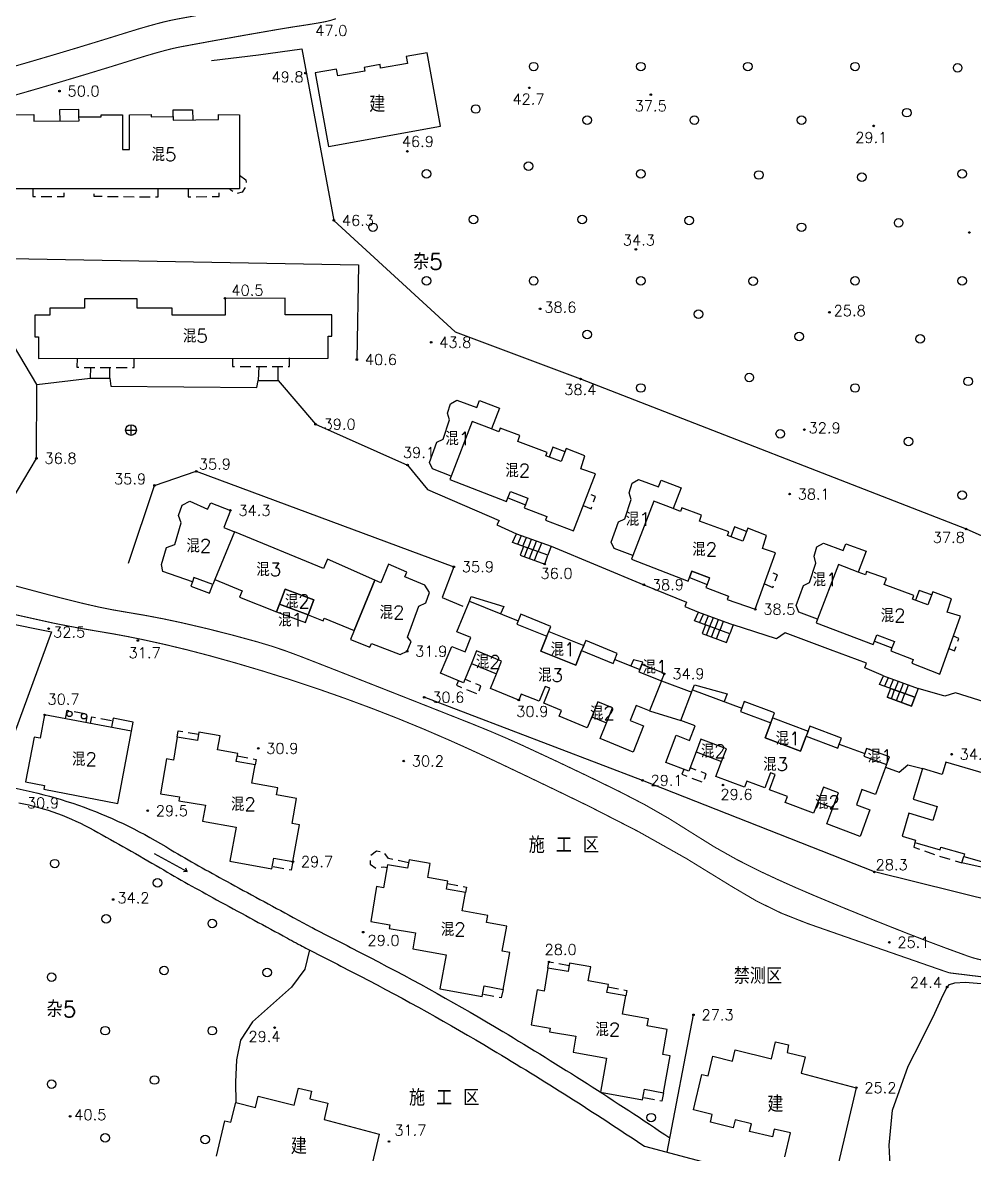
# Model space of a CAD drawing. Extents: x 115374 to 116875, y 149866 to 152432.
# Drawn here: x 115766.6 to 115944.2, y 152018.1 to 152229.4 of the extents above; entities that cross this region are included whole.
import ezdxf
from ezdxf.enums import TextEntityAlignment as Align

# ---------------------------------------------------------------- set-up
doc = ezdxf.new("R2010")
doc.units = 0
doc.header["$MEASUREMENT"] = 0
doc.header["$PDMODE"] = 32
doc.header["$PDSIZE"] = 0.3
doc.linetypes.add('X2', pattern=[10, 8, -2])
doc.linetypes.add('X5', pattern=[3, 2, -1])
doc.layers.get('0').update_dxf_attribs({"linetype": 'CONTINUOUS'})
for name, color, linetype in [('BOUND', 7, 'CONTINUOUS'), ('DLDW', 14, 'CONTINUOUS'), ('DLSS', 5, 'CONTINUOUS'), ('DMTZ', 5, 'CONTINUOUS'), ('GCD', 1, 'CONTINUOUS'), ('GXYZ', 2, 'CONTINUOUS'), ('JMD', 6, 'CONTINUOUS'), ('SXSS', 5, 'CONTINUOUS'), ('YZH', 2, 'CONTINUOUS'), ('ZBTZ', 5, 'CONTINUOUS')]:
    doc.layers.add(name, color=color, linetype=linetype)
doc.styles.add('HZ', font='rs.shx', dxfattribs={"bigfont": 'hztxt.shx'})
doc.linetypes.add('X33', pattern='A,2,[150,symbolx.shx,S=1,R=0,X=0,Y=1],1e-11', length=2.00000000001)
doc.linetypes.add('X35', pattern='A,2,[4,symbolt.shx,S=1,R=0,X=0,Y=0],2,[28,symbolt.shx,S=1,R=0,X=0,Y=0],1e-11', length=4.00000000001)
doc.linetypes.add('X36', pattern='A,2,[4,symbolt.shx,S=1,R=180,X=0,Y=0],2,[28,symbolt.shx,S=1,R=180,X=0,Y=0],1e-11', length=4.00000000001)
doc.linetypes.add('X39', pattern='A,2,[150,symbolx.shx,S=1,R=0,X=0,Y=1],2,[151,symbolx.shx,S=1,R=0,X=0,Y=3],1e-11', length=4.00000000001)
doc.linetypes.add('X4', pattern='A,0,-1e-09,[149,symbolx.shx,S=0.15,R=0,X=0,Y=0],-1.6', length=1.600000001)

# ---------------------------------------------------------------- blocks, each defined once
blk = doc.blocks.new('GC122')
blk.add_circle((0, 0), 0.8)
blk = doc.blocks.new('GC044')
for p, q in [((-1, 0), (1, 0)), ((-9e-16, -1), (-9e-16, 1))]:
    blk.add_line(p, q)
blk.add_circle((0, 0), 1)

msp = doc.modelspace()

# ---------------------------------------------------------------- linework, layer by layer
at = {"layer": 'BOUND', "linetype": 'Continuous', "flags": 128}
for points, elevation in [([(115864.6269794615, 152130.004605042), (115858.038, 152132.396), (115858.759, 152134.019), (115865.2313868927, 152131.6699209853)], 36.036), ([(115859.469, 152130.012), (115864.029, 152128.357), (115864.6269794615, 152130.004605042), (115860.0669794615, 152131.659605042)], 36.036), ([(115898.5889794615, 152115.357605042), (115892, 152117.749), (115892.721, 152119.372), (115899.1933868927, 152117.0229209853)], 38.9), ([(115893.431, 152115.365), (115897.991, 152113.71), (115898.5889794615, 152115.357605042), (115894.0289794615, 152117.012605042)], 38.9), ([(115933.1249794615, 152103.480605042), (115926.536, 152105.872), (115927.257, 152107.495), (115933.7293868927, 152105.1459209853)], 34.987), ([(115927.967, 152103.488), (115932.527, 152101.833), (115933.1249794615, 152103.480605042), (115928.5649794615, 152105.135605042)], 34.987)]:
    msp.add_lwpolyline(points, close=True, dxfattribs=dict(at, elevation=elevation))
at = {"layer": 'DLSS', "linetype": 'X2', "flags": 128}
msp.add_lwpolyline([(115569.2204629937, 152046.435312062, 0.2, 0.2, 0), (115567.9787240629, 152054.8450548015, 0.2, 0.2, 0), (115567.3617698415, 152062.0233492806, 0.2, 0.2, 0), (115565.4626007867, 152073.567452327, 0.2, 0.2, 0), (115565.1460726109, 152085.4278336843, 0.2, 0.2, 0), (115565.9373930504, 152100.6091262453, 0.2, 0.2, 0), (115567.0661833537, 152115.1921155057, 0.2, 0.2, 0.000416742442311466), (115568.8685282049, 152122.4434924393, 0.2, 0.2, 0.0008405040005127941), (115571.7563535081, 152134.1881619704, 0.2, 0.2, -0.00112320308218623), (115573.9310537273, 152143.0110630144, 0.2, 0.2, -0.04089198656964371), (115576.4499717556, 152150.4706990096, 0.2, 0.2, -0.0384214493664938), (115580.3006746044, 152157.79206398, 0.2, 0.2, -0.01490827348580357), (115581.9840227761, 152160.3017688185, 0.2, 0.2, -0.02729967732199323), (115583.2654642265, 152161.9020170326, 0.2, 0.2, -0.02869229851922423), (115584.6561007789, 152163.2877371006, 0.2, 0.2, -0.02493029925482429), (115586.2864504627, 152164.5964806611, 0.2, 0.2, -0.05594872616861454), (115590.6233685994, 152167.0496463231, 0.2, 0.2, -0.03468365907247309), (115597.1166319639, 152169.3003125638, 0.2, 0.2, -0.001971008219789671), (115606.1311657166, 152171.7019931041, 0.2, 0.2, -0.002161879255121934), (115614.3750030053, 152173.8255225746, 0.2, 0.2, -0.0007062706257413538), (115628.2012449795, 152177.3025732499, 0.2, 0.2, 0.0006362885633337779), (115643.519986463, 152181.1526810591, 0.2, 0.2, 0.003406048836662158), (115661.3945320563, 152185.7991012257, 0.2, 0.2, 0.002637983475598197), (115684.4344456896, 152192.0865173284, 0.2, 0.2, 0.01762860572426559), (115705.8520997541, 152198.8748756412, 0.2, 0.2, 0.01261930942980221), (115735.3725861407, 152210.2374563923, 0.2, 0.2, 0.02060027318513841), (115745.5022976772, 152214.9305399885, 0.2, 0.2, -0.04349769798801899), (115751.4297669014, 152217.3539846764, 0.2, 0.2, -0.007129722445615314), (115758.7853011837, 152219.524259282, 0.2, 0.2, 0.003872367635092975), (115772.0128691228, 152223.333602305, 0.2, 0.2, 0.003936285439961723), (115786.4354687933, 152227.7321401949, 0.2, 0.2, -0.01081258265205982), (115791.9532014737, 152229.3323178453, 0.2, 0.2, -0.01921139772615353), (115795.3860685933, 152230.1079829318, 0.2, 0.2, -0.003373986347171808), (115812.9310973011, 152233.2472889904, 0.2, 0.2, -0.00568514531745399), (115818.1234864579, 152234.0795704835, 0.2, 0.2, 0.007685127245159959), (115821.7176048502, 152234.6704217584, 0.2, 0.2, 0.04114026219915853), (115823.2918626175, 152235.0901197469, 0.2, 0.2, 0.02210459260704872), (115827.1440118598, 152236.6599679278, 0.2, 0.2, 0.04644398975562478), (115829.0150523171, 152237.741214983, 0.2, 0.2, 0.02433001562502447), (115833.304743484, 152241.1082366358, 0.2, 0.2, 0.05090596506467582), (115833.7964987372, 152241.6308882705, 0.2, 0.2, -0.06776620825902922), (115837.6981911927, 152245.9950040756, 0.2, 0.2, 0.01152856510606781), (115853.6432737973, 152260.9287526129, 0.2, 0.2, 0.02284514850641764), (115862.0652160181, 152269.9799737882, 0.2, 0.2, 0.02034618563807417), (115882.9583963159, 152296.7327504366, 0.2, 0.2, -0.05326569182517574), (115892.421168752, 152307.332764339, 0.2, 0.2, -0.009121037934739036), (115897.2189426538, 152311.518289786, 0.2, 0.2, -0.008602451919632412), (115902.4434684226, 152315.7596335452, 0.2, 0.2, -0.01661301393053077), (115909.9880196229, 152321.277548869, 0.2, 0.2, -0.02730870251112679), (115915.1492908954, 152324.3970247435, 0.2, 0.2, -0.05451704499456334), (115920.3420656695, 152326.471801112, 0.2, 0.2, -0.01712810148494071), (115934.5907688146, 152329.9125160949, 0.2, 0.2, -0.02152051247056101), (115951.3327368015, 152332.6083579999, 0.2, 0.2, -0.05478264984006691), (115958.9292627803, 152332.6627674924, 0.2, 0.2, -0.02931737471527896), (115967.023330769, 152331.3489797208, 0.2, 0.2, -0.02474516121441572), (115976.1955570645, 152328.8202674126, 0.2, 0.2, -0.004001743491092476), (115976.9184202612, 152328.575497583, 0.2, 0.2, -0.0008683293469126307), (115979.9084689936, 152327.5304614887, 0.2, 0.2, -0.05762757971136891), (115993.2969644446, 152321.0118481985, 0.2, 0.2, -0.02598705563554082), (116000, 152316.224585651, 0, 0, 0)], format="xyseb", dxfattribs=at)
at = {"layer": 'DLSS', "linetype": 'Continuous', "const_width": 0.2, "flags": 128}
for points in [[(115760.1888520363, 152214.5047050457, 0.003872367634415893), (115773.4939983472, 152218.3363894871, 0.003936285439920266), (115787.9950925973, 152222.7588662916, -0.01081258264800849), (115793.296346596, 152224.2962637445, -0.01921139773413373), (115796.3386805221, 152224.9836868591, -0.003373986346006326), (115813.8144676187, 152228.1106036186, -0.005685145313564636), (115818.8898284946, 152228.9241267965, 0.007685127238049387), (115822.6420377267, 152229.5409672471, 0.04114026220108565), (115825.043655241, 152230.1812398002, 0.02210459261183678)], [(115752.540766007, 152122.3876784744, 0.02419178202753018), (115772.1273024745, 152117.3642456927, 0.01066817563775265), (115780.9690143476, 152115.742965124, -0.01189666498825115), (115788.8943256554, 152114.2695888312, -0.01431200404787797), (115801.4344059778, 152111.2509688444, -0.01186033474228348), (115816.3544132245, 152106.8219523708, -0.01269639846024956), (115831.7730469638, 152101.4080942837, -0.01336998340854347), (115846.1273622482, 152095.5109384102, -0.006311478829411018), (115854.7156931609, 152091.5808037152, -0.003052510676015578), (115872.3174034887, 152083.1238615403, -0.02908577915332388), (115899.1663690305, 152068.0296019087, 0.05828207001442579), (115913.0166036856, 152061.2728103868, 0.0004380749959441704), (115918.0655525774, 152059.5062767193, 0.0002089497500264852), (115928.6557424956, 152055.8163404287, 0.0001932392433351407), (115939.2194771795, 152052.1451480859, 0.01068382269121757), (115939.4119654675, 152052.0829115316, 0.04233794826563395), (115939.7861180301, 152052.0044437526, 0.0008447639004030244), (115958.7731227015, 152049.7070971642, 8.08558594021391e-05)]]:
    msp.add_lwpolyline(points, format="xyb", dxfattribs=at)
at = {"layer": 'DLSS', "linetype": 'X2', "const_width": 0.2, "flags": 128}
msp.add_lwpolyline([(116000, 152050.6954254029, -0.01310836446623214), (115991.3593957385, 152050.0601497303, -0.03786431935676968), (115988.3574415196, 152050.1457815293, -0.006280697810312607), (115975.1193533395, 152051.6986752685, 0.007489425614817908), (115964.0144763693, 152052.9741267003, 0.01705070595527901), (115950.9202863247, 152053.8300963216, -0.04152117458370917), (115945.5590823403, 152054.4448794606, -0.03673887958663528), (115943.1280044352, 152055.1193054536, -0.007412324932130079), (115931.4351980973, 152059.5055978601, -0.006496584825141846), (115913.9857929433, 152066.611034879, -0.01136059297169886), (115904.15789544, 152071.0283782762, -0.03379555029541666), (115891.7014534512, 152078.0401959982, 0.03058318679358694), (115877.9894707579, 152085.8750780681, 0.006848885644487632), (115859.9187269453, 152094.4769252511, 0.01337052905062775), (115850.4904145632, 152098.5058389824, 0.0002517413692932804), (115842.5940460563, 152101.6285853088, 0.0002502069560636429), (115834.6461022632, 152104.7625047898, 0.0004641694170386998), (115825.1740329415, 152108.4817670844, 0.0006341908765080991), (115818.2353846664, 152111.1886899325, 0.02382218169121255), (115810.2689054376, 152113.8557670058, 0.01386513887138981), (115796.2804977707, 152117.3932657041, 0.01558451975513618), (115786.0860176331, 152119.3411813611, -0.01985328175466236), (115778.0956415868, 152120.938750213, -0.007019579488917501), (115768.0860069903, 152123.5060935733, 0.006106009424258829), (115756.5842985286, 152126.4785421095, 0.002988227247405146), (115740.326980995, 152130.3660076475, 0.005590267016434349), (115731.6022111558, 152132.2946655633, 0.007960089466822827), (115726.7891631909, 152133.2225890143, 0.003747203931890294), (115716.5220883087, 152134.953756826, 0.01016026057953006), (115706.3213275769, 152136.3832382573, 0.01020884554371947), (115696.1195864629, 152137.3912829556, 0.028975736561862), (115686.3943937159, 152137.5871659369, -0.01980412764863233), (115672.1688074427, 152137.6128702077, -0.03114398879859126), (115658.6120045846, 152139.0234679661, 0.04920446591508783), (115649.9921302468, 152139.6071997142, 0.01430673246998763), (115646.6152295992, 152139.4066294309, 0.01155277590607864), (115642.4520688233, 152138.942437958, 0.01664519800533821), (115637.731717163, 152138.1446262544, 0.01917461343447348), (115633.6937599329, 152137.1604721176, 0.03514480465047945), (115630.4106387593, 152135.9707007965, 0.02332615221546816), (115625.7101546719, 152133.6150097276, 0.0297109065203015), (115620.5893310449, 152130.3282217893, 0.04417594355659482), (115617.5047958735, 152127.632021208, 0.01538590370440701), (115615.0147021095, 152124.8685632841, 0.01493055155720545), (115612.6259607122, 152121.8706199405, 0.009893720056411088), (115606.5493073465, 152113.4150326652, 0.01714926814587495), (115603.3117607015, 152108.353487899, 0.0008465769118095326), (115600.0906401747, 152102.8943674406, 0.0005445278264504953), (115595.1064019031, 152094.3931813533, 0.001214507226813255), (115591.7007204047, 152088.5372839076, -0.0009025453054712863), (115587.1227966421, 152080.6544620597, -0.02309684355345393), (115582.0956932453, 152072.8823747338, -0.02570686743659883), (115576.9194502365, 152066.3718608594, -0.0425091375252969), (115574.5758612195, 152064.1322919637, -0.1235943364664228), (115573.5496567198, 152063.6594187829, -0.04649744068258856), (115573.122071628, 152063.6195694032, -0.02861615867473208), (115572.4263677057, 152063.6594187829, -0.07602252755557137), (115571.5963849046, 152063.885719333, -0.0651941863134187), (115570.7414893288, 152064.4076794288)], format="xyb", dxfattribs=at)
at = {"layer": 'DMTZ', "linetype": 'X33', "flags": 128}
msp.add_lwpolyline([(115801.8229629112, 152222.3993901605), (115810.606, 152223.434), (115818.6910025537, 152224.5602529492), (115824.654, 152192.52)], dxfattribs=at)
at = {"layer": 'DMTZ', "linetype": 'X39', "flags": 128}
msp.add_lwpolyline([(115824.654, 152192.52), (115847.284, 152171.688), (115870.728, 152162.927), (115942.697, 152134.919), (115985.342, 152115.924), (115997.8136801322, 152099.8815246624), (115997.351, 152090.973)], dxfattribs=at)
at = {"layer": 'DMTZ', "linetype": 'X36', "flags": 128}
for points, elevation in [([(115710.97, 152139.226), (115757.229, 152135.006), (115764.442, 152140.115), (115769.131, 152148.094), (115769.197, 152161.873), (115764.825, 152169.251), (115764.3003627724, 152185.4286476136), (115829.279, 152184.203), (115828.947, 152166.543)], 40.833), ([(115769.197, 152161.873), (115779.135, 152163.051)], 39.471), ([(115782.8330500474, 152163.0387576652), (115783.018, 152161.601), (115810.2802706175, 152161.3086827904), (115810.5489499526, 152162.6322423348)], 40.42), ([(115814.247, 152162.62), (115821.239, 152154.457), (115838.416, 152146.836), (115842.126, 152142.274), (115855.508, 152136.496), (115855.0726470157, 152135.6932583831), (115858.759, 152134.019)], 39.428), ([(115865.2313868927, 152131.6699209853), (115882.522, 152124.499), (115890.5046492582, 152121.2199036929), (115890.1751535333, 152120.4177775712), (115892.721, 152119.372)], 36.036), ([(115680.537706908, 152128.5548140323), (115711.103, 152129.143), (115726.77, 152124.812), (115771.922, 152115.701)], 41.784), ([(115885.8261348101, 152106.5348362871), (115891.4723807735, 152104.4481196368)], 30.956), ([(115883.6040851482, 152100.9614625064), (115889.4675762191, 152099.1238774715)], 31.58300000000001), ([(115927.6777828855, 152090.4205282496), (115930.2095612968, 152089.5077995626), (115931.8302884928, 152090.8650159519), (115934.573, 152090.189)], 30.605)]:
    msp.add_lwpolyline(points, dxfattribs=dict(at, elevation=elevation))
for points in [[(115786.3490126729, 152128.5301153582), (115791.184, 152143.035), (115798.968, 152145.68), (115847.057, 152127.842), (115844.893, 152122.121), (115848.7194743443, 152120.4633705742)], [(115886.8966386168, 152018.5277190069), (115891.801, 152044.185)]]:
    msp.add_lwpolyline(points, dxfattribs=at)
at = {"layer": 'DMTZ', "linetype": 'X35', "flags": 128}
for points, elevation in [([(115771.922, 152115.701), (115761.4345820776, 152087.1576498274)], 32.433), ([(115927.257, 152107.495), (115923.8106923974, 152108.9559185636), (115924.087, 152109.842), (115917.36, 152112.34), (115908.91, 152115.532), (115907.331, 152114.402), (115899.1933868927, 152117.0229209853)], 34.987), ([(115948.42, 152101.9069999999), (115940.698, 152104.303), (115938.705, 152103.69), (115933.7293868927, 152105.1459209853)], 36.895), ([(115999.9999999999, 152057.550251981), (115999.116, 152057.543), (115971.5, 152059.531), (115925.57, 152070.863), (115882.286, 152087.969), (115841.526, 152103.489)], 26.21100000000001)]:
    msp.add_lwpolyline(points, dxfattribs=dict(at, elevation=elevation))
msp.add_lwpolyline([(115882.6491867448, 152019.6602807384), (115908.6208324302, 152012.7350717204)], dxfattribs=at)
at = {"layer": 'GCD', "linetype": 'Continuous'}
for p in [(115819.377, 152220.023, 49.772), (115773.435, 152216.662, 49.976), (115861.1449999998, 152217.2769999998, 42.68), (115883.8399999999, 152216.0109999999, 37.499), (115925.4549999998, 152210.1669999999, 29.142), (115838.3905665756, 152205.4169728031, 46.85800000000003), (115824.654, 152192.52, 46.325), (115943.2899999998, 152190.2629999998, 23.259), (115881.048, 152187.1139999998, 34.256), (115804.352, 152177.97, 40.466), (115863.1719999998, 152176.0119999999, 38.635), (115917.1879999998, 152175.3629999999, 25.766), (115842.828, 152169.756, 43.805), (115828.947, 152166.543, 40.627), (115870.728, 152162.927, 38.375), (115821.239, 152154.457, 39.027), (115912.5069999998, 152153.4639999999, 32.85200000000002), (115769.131, 152148.094, 36.786), (115838.416, 152146.836, 39.119), (115798.968, 152145.68, 35.949), (115791.184, 152143.035, 35.936), (115909.754, 152141.428, 38.124), (115805.333, 152138.369, 34.29700000000002), (115942.697, 152134.919, 37.842), (115847.057, 152127.842, 35.91300000000002), (115864.029, 152128.357, 35.972), (115882.522, 152124.499, 38.92200000000002), (115903.34, 152119.916, 38.479), (115771.413, 152116.307, 32.504), (115788.059, 152114.088, 31.74000000000001), (115838.344, 152112.07, 31.893), (115886.359, 152107.863, 34.933), (115841.526, 152103.489, 30.613), (115859.187, 152102.974, 30.92900000000001), (115770.66, 152100.188, 30.674), (115810.543, 152093.941, 30.861), (115939.989, 152092.849, 34.522), (115837.707, 152091.581, 30.162), (115882.286, 152087.969, 29.05400000000001), (115897.318, 152087.102, 29.552), (115789.9133674848, 152082.2964897481, 29.533), (115817.008, 152072.789, 29.72), (115925.57, 152070.863, 28.308), (115783.4549999998, 152065.7289999998, 34.152), (115830.132, 152059.626, 28.99900000000001), (115928.37, 152057.73, 25.124), (115864.82, 152054.073, 27.972), (115939.158, 152049.387, 24.39), (115891.801, 152044.185, 27.284), (115813.5999999999, 152041.8049999999, 29.443), (115922.203, 152030.578, 25.215), (115775.4159999997, 152025.2249999999, 40.548), (115834.9429999997, 152020.5409999997, 31.716)]:
    msp.add_point(p, dxfattribs=at)
at = {"layer": 'JMD', "linetype": 'Continuous', "flags": 128}
for points in [[(115823.6602028825, 152206.3182121521), (115844.5476224108, 152210.0872806713), (115842.0691387098, 152223.8225378215), (115838.1719327481, 152223.1433745922), (115838.405259976, 152221.8044854647), (115833.3991057045, 152220.9320667304), (115833.2766389271, 152221.621270538), (115830.322906755, 152221.0964217448), (115830.4453714735, 152220.4072175713), (115825.3853311084, 152219.508098787), (115825.1619821942, 152220.7650448036), (115821.181719345, 152220.0534693319)], [(115807.068, 152212.22), (115807.0591901913, 152198.3863164341), (115764.6621901914, 152198.4133164342), (115764.671, 152212.247), (115768.632, 152212.277), (115768.6410883533, 152211.0770344164), (115777.0816623143, 152211.1409620152), (115777.0763607749, 152211.840941939), (115781.2408052877, 152211.8724827962), (115781.238, 152212.243), (115785.181, 152212.241), (115785.1777030185, 152205.7410008362), (115786.4977125107, 152205.7403312904), (115786.501, 152212.222), (115790.554, 152212.279), (115790.5596249064, 152211.8790395514), (115794.6536240264, 152211.9366161489), (115794.6634676126, 152211.2366853639), (115803.1519079717, 152211.3560638736), (115803.139, 152212.274)], [(115787.9442702693, 152177.8917515785), (115778.125486247, 152177.8786673778), (115778.1294662331, 152176.1184517315), (115771.6294720042, 152176.109790045), (115771.6312043415, 152174.8097911996), (115768.8312068276, 152174.8060600115), (115768.8365370962, 152170.806063563), (115769.5365358947, 152170.8069963593), (115769.542, 152166.707), (115823.573, 152166.779), (115823.5675364747, 152170.8789963597), (115824.2675358532, 152170.8799291567), (115824.2622055846, 152174.8799256053), (115815.5551849654, 152174.8683229053), (115815.551, 152178.009), (115804.352, 152177.97), (115804.3561530832, 152174.85339943), (115794.4467080705, 152174.8401944174), (115794.4449757332, 152176.140193263), (115787.9449815043, 152176.1315315764)], [(115846.5562786152, 152144.7969142354), (115843.066, 152146.138), (115842.529, 152147.329), (115843.892, 152151.093), (115845.0593522871, 152151.6493601945), (115846.2474174505, 152155.2706683309), (115845.904, 152156.541), (115846.4319302164, 152158.3019766308), (115847.6397002698, 152158.9844113971), (115851.3350656244, 152157.6152286769), (115851.846, 152158.893), (115855.611, 152157.486), (115854.1125339363, 152153.5861270795), (115850.4710178523, 152154.9853235106), (115846.5562786152, 152144.7969142354)], [(115850.4710178523, 152154.9853235106), (115846.5562786152, 152144.7969142354), (115846.2995733328, 152144.128819039), (115856.902, 152140.055), (115857.1474259748, 152140.693739933), (115857.6136962024, 152141.9072439812), (115860.902471767, 152140.6435828796), (115860.4362016106, 152139.4300788041), (115860.221, 152138.87), (115864.413542023, 152137.2590806267), (115864.153, 152136.581), (115869.4048877262, 152134.5627082222), (115873.4999012543, 152145.2048539891), (115870.753268396, 152146.1248057532), (115871.54, 152148.577), (115868.037, 152149.903), (115867.1186218366, 152147.4768471294), (115864.2609900175, 152148.5585542629), (115864.5049537975, 152149.2146652856), (115858.9921126617, 152151.2645219651), (115859.408, 152152.383), (115855.705, 152153.724), (115855.4666506023, 152153.0658286206), (115854.1125339363, 152153.5861270795)], [(115880.4657052823, 152129.9270951964), (115876.9754266672, 152131.268180961), (115876.4384266672, 152132.459180961), (115877.8014266672, 152136.223180961), (115878.9687789543, 152136.7795411555), (115880.1568441177, 152140.4008492919), (115879.8134266672, 152141.671180961), (115880.3413568836, 152143.4321575918), (115881.549126937, 152144.1145923581), (115885.2444922916, 152142.7454096379), (115885.7554266672, 152144.023180961), (115889.5204266672, 152142.616180961), (115888.0219606035, 152138.7163080405), (115884.3804445195, 152140.1155044716), (115880.4657052823, 152129.9270951964)], [(115801.712, 152139.761), (115805.333, 152138.369), (115804.0964967214, 152135.152492549), (115806.1309963842, 152134.3703819569), (115802.4536795073, 152125.4508532588), (115802.0572327851, 152124.5267609353), (115798.5352336137, 152125.8407606262), (115798.2425830384, 152125.0563514262), (115792.754, 152126.981), (115792.4625282969, 152128.3008970817), (115793.4058631391, 152131.429462234), (115794.954204275, 152131.9784314903), (115796.138, 152136.082), (115795.679, 152137.44), (115796.3648317586, 152139.348784475), (115797.753, 152140.091), (115801.0971669453, 152138.6140606028)], [(115884.3804445195, 152140.1155044716), (115880.4657052823, 152129.9270951964), (115880.209, 152129.259), (115890.8114266672, 152125.185180961), (115891.056852642, 152125.823920894), (115891.5231228696, 152127.0374249422), (115894.8118984342, 152125.7737638406), (115894.3456282778, 152124.560259765), (115894.1304266672, 152124.000180961), (115898.3229686902, 152122.3892615877), (115898.0624266672, 152121.711180961), (115903.34, 152119.916), (115907.135649878, 152130.4320541727), (115904.6626950632, 152131.2549867142), (115905.4494266672, 152133.707180961), (115901.9464266672, 152135.033180961), (115901.0280485038, 152132.6070280903), (115898.1704166846, 152133.6887352239), (115898.4143804647, 152134.3448462466), (115892.9015393289, 152136.3947029261), (115893.3174266672, 152137.513180961), (115889.6144266672, 152138.854180961), (115889.3760772695, 152138.1960095816), (115888.0219606035, 152138.7163080405)], [(115832.2982793341, 152125.3515393477), (115832.2844206313, 152125.3577022543), (115823.444, 152129.289), (115822.7078064731, 152127.5101017696), (115806.1309963842, 152134.3703819569), (115802.4536795073, 152125.4508532588), (115807.5352081415, 152123.3558556823), (115807.036, 152122.145), (115813.978, 152119.461), (115814.509832825, 152120.8705557451), (115815.5688738435, 152123.6774102338), (115820.9358756059, 152121.6524095688), (115819.8768334141, 152118.8455555228), (115822.693, 152117.783), (115822.869506982, 152118.2508090265), (115828.4393250453, 152115.9695777841)], [(115914.9792786152, 152118.0569142354), (115911.489, 152119.398), (115910.952, 152120.589), (115912.315, 152124.353), (115913.4823522871, 152124.9093601945), (115914.6704174505, 152128.5306683309), (115914.327, 152129.801), (115914.8549302164, 152131.5619766308), (115916.0627002698, 152132.2444113971), (115919.7580656244, 152130.8752286769), (115920.269, 152132.153), (115924.034, 152130.746), (115922.5355339363, 152126.8461270795), (115918.8940178523, 152128.2453235106), (115914.9792786152, 152118.0569142354)], [(115832.2844206313, 152125.3577022543), (115828.4393250454, 152115.969577784), (115827.742, 152114.267), (115831.398, 152112.843), (115831.670461785, 152113.5425226726), (115837.03, 152111.455), (115838.344, 152112.07), (115839.0868712522, 152113.9109085677), (115838.3923474082, 152114.6865303067), (115840.517, 152120.522), (115841.809, 152121.134), (115842.511, 152123.033), (115841.6212289042, 152124.4181655342), (115837.9106437279, 152125.9585707458), (115838.3120205715, 152126.8674810435), (115834.877, 152128.335), (115833.4011099129, 152124.880385129), (115832.2982793341, 152125.3515393477)], [(115918.8940178523, 152128.2453235106), (115914.9792786152, 152118.0569142354), (115914.7225733328, 152117.388819039), (115925.325, 152113.315), (115925.5704259748, 152113.953739933), (115926.0366962024, 152115.1672439812), (115929.325471767, 152113.9035828796), (115928.8592016106, 152112.6900788041), (115928.644, 152112.13), (115932.836542023, 152110.5190806267), (115932.576, 152109.841), (115937.828, 152107.823), (115941.6553451274, 152118.621108582), (115939.176268396, 152119.3848057532), (115939.963, 152121.837), (115936.46, 152123.163), (115935.5416218366, 152120.7368471294), (115932.6839900175, 152121.818554263), (115932.9279537975, 152122.4746652856), (115927.4151126617, 152124.5245219651), (115927.831, 152125.643), (115924.128, 152126.984), (115923.8896506023, 152126.3258286206), (115922.5355339363, 152126.8461270795)], [(115814.5098324451, 152120.8705558884), (115819.8768334141, 152118.8455555228), (115820.9358756059, 152121.6524095688), (115815.5688738435, 152123.6774102338)], [(115813.978, 152119.461), (115819.345, 152117.436), (115819.8768334141, 152118.8455555228), (115814.5098324451, 152120.8705558884)], [(115848.8534231124, 152106.2096197982), (115844.597, 152107.954), (115846.658, 152112.983), (115849.1563353051, 152111.9591246642), (115850.2512207066, 152114.6307300423), (115847.647, 152115.698), (115849.9576593637, 152121.3996803894), (115859.0559812838, 152117.7461050945), (115858.8052138729, 152117.1240563598), (115864.4067258969, 152114.8659106717), (115863.2850467062, 152112.0834952116), (115869.8161576043, 152109.4505989775), (115870.9245954359, 152112.200170752), (115876.7901969753, 152109.8170867247), (115877.0903892419, 152110.5559655783), (115880.1330665556, 152109.3428803227), (115881.7954504087, 152108.6801043746), (115881.6102796035, 152108.2156565595), (115885.8261348101, 152106.5348362871), (115883.6040851482, 152100.9614625064), (115881.0960669468, 152101.9613848542), (115879.9850421159, 152099.1746979638), (115882.4963324103, 152098.1734710645), (115880.531, 152093.244), (115874.368, 152095.759), (115875.5770601402, 152098.7217982681), (115876.7105540217, 152101.4994216444), (115873.9408921561, 152102.6296665887), (115872.807397982, 152099.8520433318), (115871.97, 152097.8), (115866.729, 152099.925), (115867.1798953828, 152101.0370671534), (115863.8436939224, 152102.3897533018), (115864.9709323794, 152105.1699211854), (115864.1368820143, 152105.5080927225), (115863.0096435573, 152102.7279248389), (115859.6410142383, 152104.0937590887), (115859.187, 152102.974), (115853.912, 152105.103), (115855.034804891, 152107.8849613903), (115855.9828377367, 152110.1982347687), (115851.2782144552, 152112.1262980227), (115850.3301814232, 152109.8130247206), (115848.8534231124, 152106.2096197982)], [(115864.7806182731, 152115.7933827689), (115871.3071514413, 152113.1417746017), (115870.9245954359, 152112.200170752), (115869.8161576043, 152109.4505989775), (115863.2850467062, 152112.0834952116), (115864.4067258969, 152114.8659106717)], [(115850.3301814232, 152109.8130247206), (115855.034804891, 152107.8849613903), (115855.9828377367, 152110.1982347687), (115851.2782144552, 152112.1262980227)], [(115882.346, 152110.061), (115880.594, 152110.499), (115880.1330665556, 152109.3428803227), (115881.7954504087, 152108.6801043746), (115882.165792019, 152109.6090000047)], [(115886.3816493264, 152107.9281795258), (115882.165792019, 152109.6090000047), (115881.7954504087, 152108.6801043746), (115881.6102796035, 152108.2156565595), (115885.8261348101, 152106.5348362871)], [(115890.9143031676, 152089.669153958), (115886.615, 152091.305), (115888.5477659698, 152096.3846631488), (115891.071270003, 152095.424492646), (115892.0980323732, 152098.1230123094), (115889.4675762191, 152099.1238774715), (115891.6328573076, 152104.882337662), (115900.8209317999, 152101.4607355049), (115900.5860246156, 152100.8325257171), (115906.2430165583, 152098.7172004313), (115905.1922799441, 152095.9072266649), (115911.7880779301, 152093.4408525916), (115912.8264105931, 152096.2176573472), (115918.7505763835, 152093.9841330942), (115919.0319288852, 152094.7303891676), (115923.7830610207, 152092.9744850501), (115923.6097314658, 152092.505489458), (115927.8668674553, 152090.9321538048), (115925.7869127964, 152085.3042066998), (115923.2543365991, 152086.2401862963), (115922.2143592697, 152083.4262127438), (115924.7502395997, 152082.4890120188), (115922.9105856803, 152077.5112725805), (115916.6857708138, 152079.8691262396), (115917.8192844821, 152082.861641363), (115918.8819535461, 152085.6671242912), (115916.0845119826, 152086.7267474234), (115915.021842623, 152083.9212646073), (115914.2367683631, 152081.8486393101), (115908.9435499446, 152083.840006874), (115909.366090387, 152084.963154048), (115905.9966488648, 152086.230775375), (115907.0529999706, 152089.0386433102), (115906.2106395901, 152089.355548642), (115905.1542884842, 152086.5476807068), (115901.7520960102, 152087.8276233058), (115901.3266328376, 152086.6967075556), (115895.999323892, 152088.6912113531), (115897.0511973626, 152091.5007597514), (115897.9402442532, 152093.8373375109), (115893.1882256509, 152095.6454379882), (115892.2991785722, 152093.3088603002), (115890.9143031676, 152089.669153958)], [(115876.7105540217, 152101.4994216444), (115873.9408921561, 152102.6296665887), (115872.807397982, 152099.8520433318), (115875.5770601402, 152098.7217982681)], [(115786.9008704816, 152097.1828416636), (115770.66, 152100.188), (115769.8573176317, 152095.8500387608), (115768.701, 152096.064), (115767.096, 152087.672), (115770.6319126012, 152086.9957440747), (115770.5004183936, 152086.3082055134), (115784.3157241609, 152083.6659788981)], [(115906.5932614022, 152099.653858613), (115913.1849577977, 152097.1686625045), (115912.8264105931, 152096.2176573472), (115911.7880779301, 152093.4408525916), (115905.1922799441, 152095.9072266649), (115906.2430165583, 152098.7172004313)], [(115805.2373005864, 152072.892127663), (115813.1087704404, 152071.4638551619), (115813.4658385657, 152073.4317226254), (115817.008, 152072.789), (115818.26, 152079.689), (115816.868346024, 152079.9415146055), (115817.708, 152084.569), (115813.9517674847, 152085.2505657528), (115814.189, 152086.558), (115809.362275126, 152087.4338039535), (115809.9871431176, 152090.8775722374), (115806.4449814541, 152091.5202936002), (115806.712782022, 152092.9961942933), (115802.9497790153, 152093.6789868612), (115803.423, 152096.287), (115799.46, 152096.962), (115799.1980489957, 152095.424056548), (115795.435, 152096.065), (115794.7008651845, 152091.7548143333), (115793.414, 152091.974), (115792.3058129019, 152085.467701409), (115795.8547030425, 152084.8632357191), (115795.7371680472, 152084.1731737473), (115800.6661821313, 152083.3336380669), (115800.1624607231, 152080.3762296165), (115806.3902429596, 152079.2462030426)], [(115892.2991785722, 152093.3088603002), (115897.0511973626, 152091.5007597514), (115897.9402442532, 152093.8373375109), (115893.1882256509, 152095.6454379882)], [(115928.3868582254, 152092.3391404279), (115924.1297201305, 152093.9124762343), (115923.7830610207, 152092.9744850501), (115923.6097314658, 152092.505489458), (115927.8668674553, 152090.9321538048)], [(115918.8819535461, 152085.6671242912), (115916.0845119826, 152086.7267474234), (115915.021842623, 152083.9212646073), (115917.8192844821, 152082.861641363)], [(115844.4713005864, 152049.042127663), (115852.3427704404, 152047.6138551619), (115852.6998385657, 152049.5817226254), (115856.242, 152048.939), (115857.494, 152055.839), (115856.102346024, 152056.0915146055), (115856.942, 152060.719), (115853.1857674847, 152061.4005657528), (115853.423, 152062.708), (115848.596275126, 152063.5838039535), (115849.2211431176, 152067.0275722374), (115845.6789814541, 152067.6702936002), (115845.946782022, 152069.1461942933), (115842.1837790153, 152069.8289868612), (115842.657, 152072.437), (115838.694, 152073.112), (115838.4320489957, 152071.574056548), (115834.669, 152072.215), (115833.9348651845, 152067.9048143333), (115832.648, 152068.124), (115831.5398129019, 152061.6177014089), (115835.0887030425, 152061.0132357191), (115834.9711680472, 152060.3231737473), (115839.9001821313, 152059.4836380669), (115839.3964607231, 152056.5262296165), (115845.6242429596, 152055.3962030426)], [(115874.4353005864, 152029.759127663), (115882.3067704404, 152028.3308551619), (115882.6638385657, 152030.2987226254), (115886.206, 152029.656), (115887.458, 152036.556), (115886.066346024, 152036.8085146055), (115886.906, 152041.436), (115883.1497674847, 152042.1175657528), (115883.387, 152043.425), (115878.560275126, 152044.3008039535), (115879.1851431176, 152047.7445722374), (115875.6429814541, 152048.3872936002), (115875.910782022, 152049.8631942933), (115872.1477790153, 152050.5459868612), (115872.621, 152053.154), (115868.658, 152053.829), (115868.3960489957, 152052.291056548), (115864.633, 152052.932), (115863.8988651845, 152048.6218143333), (115862.612, 152048.841), (115861.5038129019, 152042.334701409), (115865.0527030425, 152041.7302357191), (115864.9351680472, 152041.0401737473), (115869.8641821314, 152040.2006380669), (115869.3604607231, 152037.2432296165), (115875.5882429596, 152036.1132030426)]]:
    msp.add_lwpolyline(points, close=True, dxfattribs=at)
for points in [[(115777.0763607749, 152211.840941939), (115777.066, 152213.209), (115773.4661032356, 152213.1817367419), (115773.4817662483, 152211.1136969604)], [(115794.6536240264, 152211.9366161489), (115794.636, 152213.19), (115798.281, 152213.196), (115798.3078343218, 152211.2879384856)], [(115779.2105229564, 152165.0833846618), (115779.135, 152163.051), (115782.8330500474, 152163.0387576652), (115782.8303398843, 152165.0725468865)], [(115810.6454531765, 152165.2292231941), (115810.5489499526, 152162.6322423348), (115814.247, 152162.62), (115814.2435373872, 152165.2184504869)], [(115867.8222865381, 152149.335774316), (115865.54, 152150.181), (115864.8425248214, 152148.3384243142)], [(115857.147426046, 152140.6937399057), (115860.436199811, 152139.4300794956)], [(115901.7317132053, 152134.465955277), (115899.4494266672, 152135.311180961), (115898.7519514886, 152133.4686052752)], [(115894.8118984342, 152125.7737638406), (115891.5231228696, 152127.0374249422), (115891.0568527132, 152125.8239208666), (115894.3456264781, 152124.5602604566)], [(115798.2425830384, 152125.0563514262), (115797.941, 152124.248), (115801.463, 152122.934), (115802.0572327851, 152124.5267609353)], [(115849.9576593637, 152121.3996803894), (115850.319, 152122.306), (115856.365, 152120.455), (115855.8019323979, 152119.0528199725)], [(115936.2452865381, 152122.5957743161), (115933.963, 152123.441), (115933.2655248214, 152121.5984243142)], [(115864.4067258969, 152114.8659106717), (115865.1545106493, 152116.7208548661), (115859.553, 152118.979), (115859.0559812838, 152117.7461050945)], [(115877.0903892419, 152110.5559655783), (115877.543, 152111.67), (115871.6773992581, 152114.0530837033), (115870.9245954359, 152112.200170752)], [(115925.570426046, 152113.9537399057), (115928.8591998109, 152112.6900794956)], [(115891.6328573076, 152104.882337662), (115891.9710910265, 152105.7975317635), (115898.0620998329, 152104.1004964896), (115897.5347825706, 152102.684484322)], [(115906.2430165583, 152098.7172004313), (115906.9435062461, 152100.5905167947), (115901.2865156917, 152102.7058415613), (115900.8209317999, 152101.4607355049)], [(115786.9008704816, 152097.1828416636), (115787.218, 152098.853), (115783.463, 152099.566), (115783.1425339645, 152097.8782721412)], [(115919.0319288852, 152094.7303891676), (115919.4561342471, 152095.8555464909), (115913.5319692622, 152098.0890704401), (115912.8264105931, 152096.2176573472)], [(115950.191, 152088.038), (115938.939, 152091.344), (115938.2627852646, 152089.0846577315), (115934.573, 152090.189), (115932.806, 152084.467), (115937.2967505718, 152083.0802198077), (115936.4857936612, 152080.4541329698), (115931.998, 152081.84), (115930.783, 152077.526), (115933.2836189624, 152076.821722754), (115933.1480717229, 152076.3404463824), (115937.8438648402, 152075.0179177228), (115937.9794120797, 152075.4991940943), (115942.4004789083, 152074.2540396676), (115942.2649316687, 152073.772763296), (115946.881699144, 152072.4724915105)], [(115946.881699144, 152072.4724915105), (115946.614, 152071.522), (115941.929, 152072.58), (115942.2649316687, 152073.772763296)], [(115908.8410784882, 152017.654046675), (115909.9032303358, 152022.1297403031), (115906.8870020212, 152022.8455382874), (115906.5406481579, 152021.3860729738), (115902.2595499049, 152022.4020443063), (115902.6059037683, 152023.8615096198), (115899.5896754537, 152024.577307604), (115899.2433215903, 152023.1178422905), (115894.9622233374, 152024.133813623), (115895.3085772007, 152025.5932789365), (115891.8058604483, 152026.4245282085), (115893.3511586003, 152033.0622990641), (115894.5165657363, 152032.7762462587), (115895.421, 152036.461), (115899.0712047251, 152035.5650458997), (115899.581, 152037.642), (115906.3412257309, 152035.9826801652), (115907.1322676954, 152039.1623044053), (115909.565, 152038.592), (115909.2660572866, 152037.1442191882), (115912.629, 152036.376), (115911.913865107, 152033.2900210361), (115922.203, 152030.578), (115922.203, 152030.578), (115918.817965975, 152016.314149449)], [(115802.7403606189, 152017.7764930138), (115804.2856587709, 152024.4142638693), (115805.4510659069, 152024.1282110639), (115806.3555001706, 152027.8129648053), (115810.0057048958, 152026.917010705), (115810.5155001706, 152028.9939648052), (115817.2757259015, 152027.3346449704), (115818.0667678661, 152030.5142692106), (115820.4995001706, 152029.9439648053), (115820.2005574572, 152028.4961839935), (115823.5635001706, 152027.7279648052), (115822.8483652776, 152024.6419858414), (115833.1375001706, 152021.9299648053), (115833.1375001706, 152021.9299648053), (115829.7524661456, 152007.6661142543)]]:
    msp.add_lwpolyline(points, dxfattribs=at)
at = {"layer": 'SXSS', "linetype": 'Continuous'}
for p, q in [((115791.0976176415, 152074.336593225), (115797.24165441, 152070.9823701873)), ((115797.24165441, 152070.9823701873), (115796.6111234634, 152070.8708704358)), ((115797.24165441, 152070.9823701873), (115796.9944632391, 152071.5730460665))]:
    msp.add_line(p, q, dxfattribs=at)
at = {"layer": 'SXSS', "linetype": 'Continuous', "flags": 128}
for points in [[(115760.52503749, 152087.2887033753, -0.1063576934966127), (115794.2247429165, 152075.0013926235, 0.007758525652772375), (115804.6420116134, 152069.1237630734, 0.0003725912510363174), (115817.0668798909, 152062.3773816153, 0.001446572872923918), (115820.2734387334, 152060.6513795776, 0.003916157144657375), (115821.5825623534, 152059.964720307, -0.0005220268055876533), (115831.4379799502, 152054.8803787026, -0.01551806475784251), (115856.1915613492, 152041.087536097, -0.0129624685735883), (115887.4093228984, 152021.2098387866)], [(115765.861, 152083.759, -0.08337363416736868), (115779.8328193831, 152078.6615948497, -0.006456189452685488), (115792.24469958, 152071.615884701, 0.007758525652913908), (115802.7679688951, 152065.6784475004, 0.0003725912528192738), (115815.1979740289, 152058.9292768625, 0.001446572872903832), (115818.4245157636, 152057.192518586, 0.003916157135371774), (115819.7880455014, 152056.477322312, -0.0005220268058214966), (115829.6361849562, 152051.3967354506, -0.01551806475859667), (115854.1771543588, 152037.7223615125, -0.01296246857329842), (115882.6491867448, 152019.6602807384, -0.01296246857329842)]]:
    msp.add_lwpolyline(points, format="xyb", dxfattribs=at)
msp.add_lwpolyline([(115947.4193195324, 152009.6159513431), (115940.7929105695, 152009.6948561933), (115933.821989652, 152009.7758047142), (115930.3986439578, 152009.9420683391), (115929.8227793063, 152010.0954893373), (115929.5014829963, 152010.4165751004), (115929.146, 152011.527), (115928.8924974219, 152013.1763004377), (115928.6075463935, 152015.7438850876), (115928.4772710554, 152017.3915121732), (115928.347, 152019.825), (115928.9844134081, 152026.3979107922), (115931.9053582414, 152034.5857910902), (115934.2908134634, 152039.3214236203), (115936.8943716771, 152044.4714624151), (115938.4379017318, 152047.948438304), (115939.158, 152049.387), (115939.623677682, 152049.8307372805), (115940.6280071631, 152050.1825431597), (115942.5392120372, 152050.3024124364), (115950.0685611041, 152049.6860620796)], dxfattribs=at)
at = {"layer": 'YZH', "linetype": 'Continuous'}
for p, q in [((115858.994936984, 152132.0486906341, 39.642), (115859.6990039002, 152133.6778363038, 39.428)), ((115859.9518739679, 152131.7013812682, 39.642), (115860.6390078004, 152133.3366726075, 39.428)), ((115860.9088109519, 152131.3540719024, 39.642), (115861.5790117006, 152132.9955089113, 39.428)), ((115861.8657479358, 152131.0067625365, 39.642), (115862.5190156008, 152132.6543452151, 39.428)), ((115862.8226849198, 152130.6594531706, 39.642), (115863.459019501, 152132.3131815189, 39.428)), ((115860.2689843992, 152129.7216547849, 35.972), (115860.8669638607, 152131.3692598269, 39.642)), ((115861.2089882994, 152129.3804910887, 35.972), (115861.8069677609, 152131.0280961307, 39.642)), ((115862.1489921996, 152129.0393273924, 35.972), (115862.7469716611, 152130.6869324344, 39.642)), ((115892.956936984, 152117.4016906341, 42.506), (115893.6610039002, 152119.0308363038, 42.29199999999999)), ((115893.9138739679, 152117.0543812682, 42.506), (115894.6010078004, 152118.6896726076, 42.29199999999999)), ((115894.8708109519, 152116.7070719024, 42.506), (115895.5410117006, 152118.3485089113, 42.29199999999999)), ((115895.8277479358, 152116.3597625365, 42.506), (115896.4810156008, 152118.0073452151, 42.29199999999999)), ((115896.7846849198, 152116.0124531706, 42.506), (115897.421019501, 152117.6661815189, 42.29199999999999)), ((115894.2309843992, 152115.0746547849, 38.836), (115894.8289638607, 152116.7222598269, 42.506)), ((115895.1709882994, 152114.7334910887, 38.836), (115895.7689677609, 152116.3810961307, 42.506)), ((115896.1109921996, 152114.3923273924, 38.836), (115896.7089716611, 152116.0399324344, 42.506)), ((115927.492936984, 152105.5246906342, 38.593), (115928.1970039002, 152107.1538363038, 38.379)), ((115928.4498739679, 152105.1773812683, 38.593), (115929.1370078004, 152106.8126726076, 38.379)), ((115928.7669843992, 152103.1976547849, 34.923), (115929.3649638607, 152104.845259827, 38.593)), ((115929.4068109519, 152104.8300719024, 38.593), (115930.0770117006, 152106.4715089113, 38.379)), ((115930.3637479358, 152104.4827625365, 38.593), (115931.0170156008, 152106.1303452151, 38.379)), ((115931.3206849198, 152104.1354531706, 38.593), (115931.957019501, 152105.7891815189, 38.379)), ((115929.7069882994, 152102.8564910887, 34.923), (115930.3049677609, 152104.5040961307, 38.593)), ((115930.6469921996, 152102.5153273925, 34.923), (115931.2449716611, 152104.1629324345, 38.593))]:
    msp.add_line(p, q, dxfattribs=at)
at = {"layer": 'YZH', "linetype": 'X5', "flags": 128}
for points, elevation in [([(115807.0608445551, 152200.9840964748), (115808.2148445551, 152200.1220964747), (115808.4018445551, 152199.0770964748), (115807.5598445551, 152197.7940964748), (115806.4728445551, 152197.4690964748), (115805.2412740814, 152198.3223468586)], 49.961), ([(115768.4309195401, 152198.410916366), (115768.43, 152196.967), (115774.304, 152196.99), (115774.3049025106, 152198.4071755933)], 46.78), ([(115791.8159947554, 152198.3960238728), (115791.815, 152196.834), (115779.893, 152196.984), (115779.8939040649, 152198.4036163074)], 46.78), ([(115797.4399447117, 152198.3924423305), (115797.439, 152196.909), (115803.261, 152196.992), (115803.2618894931, 152198.3887346977)], 46.78), ([(115776.7109900138, 152166.7165531691), (115776.667, 152165.091), (115787.355, 152165.059), (115787.3564131872, 152166.730738923)], 40.42), ([(115805.7524808129, 152166.8137840063), (115805.71, 152165.244), (115816.398, 152165.212), (115816.3993769308, 152166.8408492226)], 42.001), ([(115871.2178455783, 152139.2709554979), (115872.6912313417, 152138.642833378), (115873.5272313417, 152140.980833378), (115872.0874098015, 152141.5340627128)], 39.048), ([(115905.0543822575, 152124.6657891724), (115906.6228453414, 152123.9971344442), (115907.4588453414, 152126.3351344442), (115905.8763780667, 152126.9431732138)], 38.479), ([(115939.5078066288, 152112.5622471205), (115940.51, 152112.135), (115941.346, 152114.473), (115940.32422153, 152114.8656026993)], 38.055), ([(115847.9279322006, 152106.5889072847), (115847.536, 152105.726), (115851.572, 152104.037), (115852.0916574465, 152105.6416430331), (115849.1197924778, 152106.8595817287)], 31.58300000000001), ([(115774.5396007616, 152099.4701311774), (115774.843, 152101.074), (115778.658, 152100.367), (115778.3612000399, 152098.7629947623)], 30.436), ([(115779.2236330951, 152098.6034129291), (115779.473, 152099.856), (115783.3772978373, 152099.1146513028)], 30.436), ([(115795.435, 152096.065), (115795.622, 152097.206), (115799.3921834629, 152096.5638415752)], 29.508), ([(115806.6299801945, 152092.5398574171), (115810.1660484291, 152091.8698559673), (115809.9871431176, 152090.8775722374)], 29.508), ([(115889.9794886758, 152090.0248424328), (115889.6095719949, 152089.1522706702), (115893.6871181498, 152087.5661955285), (115894.1659033398, 152089.1835043634), (115891.1640992108, 152090.3256637346)], 30.605), ([(115933.1480717229, 152076.3404463824), (115932.917, 152075.52), (115937.52, 152073.868), (115941.929, 152072.58), (115942.2649316687, 152073.772763296)], 28.194), ([(115838.601593093, 152072.5694687816), (115834.856, 152073.356), (115834.084, 152074.494), (115832.642, 152074.725), (115831.408, 152073.851), (115831.4610788524, 152072.304285548), (115832.5484873207, 152071.578718905), (115834.000325964, 152071.8108347588), (115834.5832492561, 152071.7115480189)], 27.172), ([(115817.008, 152072.789), (115816.681, 152071.203), (115813.1768098544, 152071.8388327627)], 29.508), ([(115845.8639801945, 152068.6898574171), (115849.4000484291, 152068.0198559673), (115849.2211431176, 152067.0275722374)], 27.172), ([(115864.633, 152052.932), (115864.82, 152054.073), (115868.5901834629, 152053.4308415752)], 26.46100000000001), ([(115856.242, 152048.939), (115855.915, 152047.353), (115852.4108098544, 152047.9888327627)], 27.172), ([(115875.8279801945, 152049.4068574171), (115879.3640484291, 152048.7368559673), (115879.1851431176, 152047.7445722374)], 26.46100000000001), ([(115886.206, 152029.656), (115885.879, 152028.07), (115882.3748098544, 152028.7058327627)], 26.46100000000001)]:
    msp.add_lwpolyline(points, dxfattribs=dict(at, elevation=elevation))
at = {"layer": 'YZH', "linetype": 'Continuous', "flags": 128}
for points, elevation in [([(115864.6269794615, 152130.004605042), (115858.038, 152132.396), (115858.759, 152134.019), (115865.2313868927, 152131.6699209853)], 36.036), ([(115859.469, 152130.012), (115864.029, 152128.357), (115864.6269794615, 152130.004605042), (115860.0669794615, 152131.659605042)], 36.036), ([(115898.5889794615, 152115.357605042), (115892, 152117.749), (115892.721, 152119.372), (115899.1933868927, 152117.0229209853)], 38.9), ([(115933.1249794615, 152103.480605042), (115926.536, 152105.872), (115927.257, 152107.495), (115933.7293868927, 152105.1459209853)], 34.987), ([(115928.5649794615, 152105.135605042), (115933.1249794615, 152103.480605042), (115932.527, 152101.833), (115927.967, 152103.488)], 34.987)]:
    msp.add_lwpolyline(points, dxfattribs=dict(at, elevation=elevation))
at = {"layer": 'YZH', "linetype": 'Continuous'}
for centre in [(115775.2994956491, 152100.3842653944), (115778.0143956787, 152099.9482795363)]:
    msp.add_circle(centre, 0.5, dxfattribs=at)
at = {"layer": 'ZBTZ', "linetype": 'X4', "flags": 128}
msp.add_lwpolyline([(115820.1291726241, 152056.3017723006), (115819.2607198094, 152052.7021818291), (115816.7728882411, 152049.3558389535), (115809.4778817405, 152042.8589425641), (115807.2092988065, 152039.449170995), (115806.4760791648, 152035.7835042267), (115806.2742672199, 152031.645808771), (115806.3744145316, 152027.8083222166)], dxfattribs=at)

# ---------------------------------------------------------------- block references
at = {"layer": 'GXYZ', "linetype": 'Continuous'}
msp.add_blockref('GC044', (115786.7856310025, 152153.3767083038), dxfattribs=at)
at = {"layer": 'ZBTZ', "linetype": 'Continuous'}
for p in [(115861.9652338285, 152221.2339033584), (115881.9652338285, 152221.2339033584), (115901.9652338285, 152221.2339033584), (115921.9652338285, 152221.2339033584), (115941.12224488, 152220.9932583311), (115851.1431338491, 152213.318141501), (115931.6165654053, 152212.6350117208), (115871.9652338285, 152211.2339033584), (115891.9652338285, 152211.2339033584), (115911.9652338285, 152211.2339033584), (115841.9652338285, 152201.2339033584), (115861.0177090435, 152202.6504211272), (115881.9652338285, 152201.2339033584), (115941.9652338285, 152201.2339033584), (115904.0184522464, 152201.0033152317), (115923.2536478955, 152200.5922187369), (115850.7111679324, 152192.6825326423), (115871.0146811358, 152192.6826914125), (115831.9652338285, 152191.2339033584), (115890.9909872557, 152192.5182535955), (115911.9652338285, 152191.2339033584), (115930.1089125566, 152192.0702052794), (115841.9652338285, 152181.2339033584), (115861.9652338285, 152181.2339033584), (115881.9652338285, 152181.2339033584), (115902.9664609932, 152181.1967837442), (115921.9652338285, 152181.2339033584), (115941.9652338285, 152181.2339033584), (115892.7270260635, 152175.0180498486), (115871.9652338285, 152171.2339033584), (115911.5425173084, 152170.8355172631), (115934.1052567649, 152170.427503774), (115902.230034022, 152163.1852656449), (115881.9652338285, 152161.2339033584), (115921.9652338285, 152161.2339033584), (115943.1045738745, 152162.4704494892), (115908.0091080751, 152152.6612650132), (115931.9652338285, 152151.2339033584), (115941.9652338285, 152141.2339033584), (115772.5364666184, 152072.4228459007), (115791.7463328939, 152068.8525905953), (115782.1289382943, 152062.1186651292), (115801.9652338285, 152061.2339033584), (115771.9652338285, 152051.2339033584), (115792.9536044504, 152052.4667203122), (115812.203294248, 152052.1127550759), (115781.9652338285, 152041.2339033584), (115801.9652338285, 152041.2339033584), (115791.1906609424, 152032.022285315), (115771.9652338285, 152031.2339033584), (115883.9180841141, 152024.9974852694), (115781.9652338285, 152021.2339033584), (115800.6387298778, 152020.9267168636)]:
    msp.add_blockref('GC122', p, dxfattribs=at)

# ---------------------------------------------------------------- texts
at = {"layer": 'DLDW', "linetype": 'Continuous', "style": 'HZ'}
for p in [(115867.6049530005, 152076.0586670888), (115845.2611978317, 152028.8809643907)]:
    msp.add_text('施 工 区', height=3, dxfattribs=at).set_placement(p, align=Align.MIDDLE)
at = {"layer": 'GCD', "linetype": 'Continuous', "style": 'HZ'}
for s, p in [('47.0', (115821.1913465673, 152226.9567980713, 47.001)), ('49.8', (115813.0096299764, 152218.3169262253, 49.772)), ('50.0', (115774.935, 152215.662, 49.976)), ('46.3', (115826.154, 152191.52, 46.325)), ('40.5', (115805.5211902499, 152178.4838647376, 40.466)), ('43.8', (115844.328, 152168.756, 43.805)), ('40.6', (115830.447, 152165.543, 40.627)), ('38.4', (115867.6720936006, 152159.9273846495, 38.375)), ('39.0', (115822.739, 152153.457, 39.027)), ('36.8', (115770.631, 152147.094, 36.786)), ('39.1', (115837.5511076624, 152148.1803418312, 39.119)), ('35.9', (115799.4469355894, 152146.0270989489, 35.949)), ('35.9', (115783.6134519192, 152143.2499853133, 35.936)), ('38.1', (115911.254, 152140.428, 38.124)), ('34.3', (115806.833, 152137.369, 34.29700000000002)), ('37.8', (115936.4683728019, 152132.3376489398, 37.842)), ('35.9', (115848.557, 152126.842, 35.91300000000002)), ('36.0', (115863.2360409461, 152125.5961125855, 35.972)), ('38.9', (115884.022, 152123.499, 38.92200000000002)), ('38.5', (115904.84, 152118.916, 38.479)), ('32.5', (115772.246393336, 152114.6573644638, 32.504)), ('31.7', (115786.3377202759, 152110.7913137896, 31.74000000000001)), ('31.9', (115839.844, 152111.07, 31.893)), ('34.9', (115887.859, 152106.863, 34.933)), ('30.7', (115771.189371772, 152102.1242937792, 30.674)), ('30.6', (115843.026, 152102.489, 30.613)), ('30.9', (115858.7169487657, 152099.8446303186, 30.92900000000001)), ('30.9', (115812.043, 152092.941, 30.861)), ('30.2', (115839.207, 152090.581, 30.162)), ('34.5', (115941.489, 152091.849, 34.522)), ('29.1', (115883.786, 152086.969, 29.05400000000001)), ('29.6', (115896.8325098258, 152084.3381262826, 29.552)), ('30.9', (115767.361, 152082.759, 30.889)), ('29.5', (115791.4133674848, 152081.2964897481, 29.533)), ('29.7', (115818.508, 152071.789, 29.72)), ('28.3', (115925.8026592486, 152071.2005312245, 28.308)), ('29.0', (115830.9391479692, 152057.0910214228, 28.99900000000001)), ('25.1', (115929.87, 152056.73, 25.124)), ('28.0', (115864.0004622153, 152055.3642259177, 27.972)), ('24.4', (115932.19910089, 152049.241473995, 24.39)), ('27.3', (115893.301, 152043.185, 27.284)), ('25.2', (115923.703, 152029.578, 25.215))]:
    msp.add_text(s, height=2, dxfattribs=at).set_placement(p)
at = {"layer": 'GCD', "linetype": 'Continuous', "lineweight": -3, "style": 'HZ'}
for s, p in [('42.7', (115858.0011632125, 152214.1792934691, 42.68)), ('37.5', (115880.8227536315, 152212.9132934693, 37.499)), ('46.9', (115837.3390549335, 152206.2480568837, 46.85800000000003)), ('29.1', (115922.0053107238, 152206.9948288065, 29.142)), ('34.3', (115878.6154047757, 152187.8520137654, 34.256)), ('38.6', (115863.9524691925, 152175.3174279304, 38.635)), ('25.8', (115917.9684691926, 152174.6684279304, 25.766)), ('32.9', (115913.2874691925, 152152.7694279304, 32.85200000000002)), ('34.2', (115784.2354691926, 152065.0344279303, 34.152)), ('29.4', (115808.7001763641, 152039.1414066198, 29.443)), ('40.5', (115776.1964691925, 152024.5304279304, 40.548)), ('31.7', (115835.9489095244, 152021.6298454102, 31.716))]:
    msp.add_text(s, height=2, dxfattribs=at).set_placement(p)
at = {"layer": 'JMD', "linetype": 'Continuous', "style": 'HZ'}
for s, height, p in [('建', 3, (115832.7653158367, 152214.3990905857)), ('混5', 2.5, (115792.946933683, 152204.9451361689, 0.2439999999999998)), ('混5', 2.5, (115798.8089961881, 152171.0570620336, 0.2439999999999998)), ('混1', 2.5, (115847.8005559671, 152151.9019672795, -56.05400000000001)), ('混2', 2.5, (115858.9979699539, 152145.9166783932, -56.05400000000001)), ('混1', 2.5, (115881.4869843601, 152136.8520831697, -56.05400000000001)), ('混2', 2.5, (115799.4616978446, 152131.8711326522, -55.076)), ('混2', 2.5, (115893.903769063, 152131.2129725952, -55.66900000000003)), ('混3', 2.5, (115812.5078790129, 152127.4483678886, -55.076)), ('混1', 2.5, (115916.3615882052, 152125.5569505873, -56.05400000000001)), ('混2', 2.5, (115817.8456616476, 152121.4993540166, -55.076)), ('混2', 2.5, (115835.5178230651, 152119.4353941777, -55.076)), ('混2', 2.5, (115929.0808740727, 152118.8470682901, -56.05400000000001)), ('混1', 2.5, (115816.5833722813, 152118.0594209518, -55.076)), ('混1', 2.5, (115867.4425754785, 152112.5402217616, -55.076)), ('混2', 2.5, (115853.4937559479, 152110.1918790818, -55.076)), ('混3', 2.5, (115865.1300816525, 152107.7263061728, -55.076)), ('混1', 2.5, (115884.6196882995, 152109.2486844718, -55.076)), ('混2', 2.5, (115874.7976670085, 152100.6320338779, -86.65899999999999)), ('混1', 2.5, (115909.4605754785, 152095.8912217616, -56.05400000000001)), ('混2', 2.5, (115895.5117559479, 152093.5428790818, -56.05400000000001)), ('混2', 2.5, (115778.0947225154, 152092.0301074787, -55.076)), ('混3', 2.5, (115907.1480816525, 152091.0773061728, -56.05400000000001)), ('混1', 2.5, (115926.6376882995, 152092.5996844718, -56.05400000000001)), ('混2', 2.5, (115807.7752129604, 152083.6157418868, -55.076)), ('混2', 2.5, (115916.8156670085, 152083.9830338779, -87.63699999999997)), ('混2', 2.5, (115846.9569895819, 152060.2540354573, -55.076)), ('禁测区', 3, (115903.8318079168, 152051.6246016085)), ('混2', 2.5, (115875.8192859409, 152041.5646614662, -55.076)), ('建', 3, (115907.0978576638, 152027.6765952844)), ('建', 3, (115818.1248755263, 152019.8469652281, -6.992))]:
    msp.add_text(s, height=height, dxfattribs=at).set_placement(p, align=Align.MIDDLE)
at = {"layer": 'ZBTZ', "linetype": 'Continuous', "style": 'HZ'}
for p in [(115842.2381369451, 152184.994190761), (115773.8082128962, 152045.4141948491)]:
    msp.add_text('杂5', height=3, dxfattribs=at).set_placement(p, align=Align.MIDDLE)

doc.saveas('drawing.dxf')
